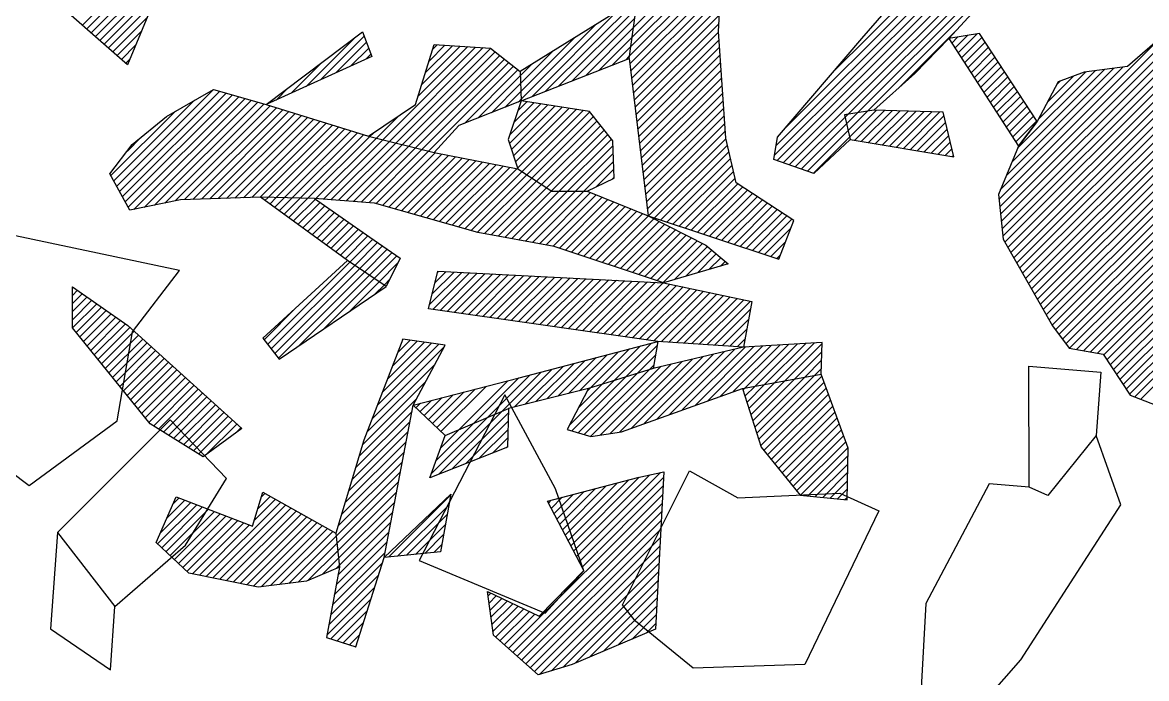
# Model space of a CAD drawing. Header units: metres. Extents: x 1.28 to 3.47, y -21 to -16.89.
# Drawn here: x 2.5313 to 3.0194, y -18.6536 to -18.3684 of the extents above; entities that cross this region are included whole.
import ezdxf

# ---------------------------------------------------------------- set-up
doc = ezdxf.new("R2010")
doc.units = ezdxf.units.M
doc.header["$LTSCALE"] = 25
doc.header["$MEASUREMENT"] = 0
doc.layers.get('0').update_dxf_attribs({"linetype": 'CONTINUOUS'})
for name, color, linetype in [('KNOCHEN', 2, 'CONTINUOUS'), ('KNOCHENSCHRAFF', 2, 'CONTINUOUS'), ('STEINE', 4, 'CONTINUOUS')]:
    doc.layers.add(name, color=color, linetype=linetype)

# ---------------------------------------------------------------- blocks, each defined once
blk = doc.blocks.new('*X7')
at = {"color": 0}
for p, q in [((279.608, -1837.47), (283.283, -1833.794)), ((279.664, -1837.06), (283.169, -1833.555)), ((255.729, -1836.953), (258.545, -1834.138)), ((255.917, -1837.119), (258.867, -1834.169)), ((256.106, -1837.284), (259.189, -1834.201)), ((256.294, -1837.449), (259.511, -1834.232)), ((279.496, -1838.289), (283.509, -1834.276)), ((279.552, -1837.879), (283.398, -1834.034)), ((256.482, -1837.615), (259.282, -1834.814)), ((279.508, -1838.631), (283.49, -1834.649)), ((256.67, -1837.78), (259.034, -1835.417)), ((279.545, -1838.946), (283.471, -1835.021)), ((279.583, -1839.262), (283.452, -1835.394)), ((275.827, -1839.837), (279.831, -1835.832)), ((279.621, -1839.578), (283.433, -1835.766)), ((256.858, -1837.946), (258.785, -1836.019)), ((275.245, -1840.065), (278.974, -1836.336)), ((276.408, -1839.609), (279.776, -1836.242)), ((279.659, -1839.893), (283.414, -1836.139)), ((257.046, -1838.111), (258.536, -1836.621)), ((274.783, -1840.173), (278.041, -1836.916)), ((276.99, -1839.381), (279.72, -1836.651)), ((279.697, -1840.209), (283.395, -1836.511)), ((279.735, -1840.525), (283.376, -1836.884)), ((257.235, -1838.276), (258.287, -1837.223)), ((266.09, -1839.32), (267.971, -1837.439)), ((277.572, -1839.152), (279.664, -1837.06)), ((279.773, -1840.84), (283.36, -1837.253)), ((257.423, -1838.442), (258.039, -1837.826)), ((265.44, -1839.617), (267.582, -1837.475)), ((266.741, -1839.023), (268.069, -1837.695)), ((268.777, -1841.936), (272.805, -1837.909)), ((269.061, -1842.007), (273.138, -1837.929)), ((270.3, -1840.06), (272.472, -1837.888)), ((270.461, -1839.546), (272.139, -1837.868)), ((270.622, -1839.031), (271.806, -1837.847)), ((270.783, -1838.517), (271.473, -1837.826)), ((270.944, -1838.002), (271.14, -1837.806)), ((274.77, -1839.833), (277.108, -1837.495)), ((278.153, -1838.924), (279.608, -1837.47)), ((278.735, -1838.696), (279.552, -1837.879)), ((279.811, -1841.156), (283.382, -1837.585)), ((279.849, -1841.472), (283.404, -1837.916)), ((267.391, -1838.726), (268.166, -1837.951)), ((268.042, -1838.429), (268.264, -1838.207)), ((269.344, -1842.077), (273.466, -1837.955)), ((269.627, -1842.148), (273.662, -1838.112)), ((269.91, -1842.218), (273.859, -1838.269)), ((274.756, -1839.494), (276.175, -1838.074)), ((279.317, -1838.468), (279.496, -1838.289)), ((279.887, -1841.787), (283.426, -1838.248)), ((257.611, -1838.607), (257.79, -1838.428)), ((264.79, -1839.914), (266.125, -1838.578)), ((270.193, -1842.289), (274.055, -1838.426)), ((270.476, -1842.359), (274.252, -1838.583)), ((270.759, -1842.43), (274.448, -1838.74)), ((272.317, -1841.225), (274.645, -1838.897)), ((274.742, -1839.154), (275.242, -1838.653)), ((279.925, -1842.103), (283.448, -1838.579)), ((279.963, -1842.418), (283.47, -1838.911)), ((272.903, -1840.992), (274.742, -1839.154)), ((280, -1842.734), (283.492, -1839.242)), ((257.217, -1843.951), (261.422, -1839.746)), ((257.342, -1844.179), (261.696, -1839.825)), ((264.139, -1840.211), (264.669, -1839.681)), ((273.49, -1840.759), (274.756, -1839.494)), ((274.076, -1840.527), (274.77, -1839.833)), ((280.038, -1843.05), (283.515, -1839.574)), ((257.091, -1843.723), (260.603, -1840.211)), ((257.467, -1844.407), (261.971, -1839.904)), ((257.593, -1844.636), (262.245, -1839.983)), ((257.718, -1844.864), (262.52, -1840.062)), ((257.969, -1844.967), (262.794, -1840.141)), ((258.417, -1844.873), (263.069, -1840.22)), ((258.864, -1844.779), (263.343, -1840.3)), ((274.295, -1841.722), (275.64, -1840.377)), ((274.471, -1841.192), (275.334, -1840.329)), ((274.647, -1840.663), (275.028, -1840.282)), ((274.663, -1840.294), (274.783, -1840.173)), ((280.076, -1843.365), (283.537, -1839.905)), ((280.114, -1843.681), (283.559, -1840.236)), ((256.966, -1843.495), (259.769, -1840.692)), ((259.312, -1844.685), (263.618, -1840.379)), ((259.759, -1844.591), (263.889, -1840.461)), ((260.166, -1844.537), (264.159, -1840.544)), ((260.531, -1844.526), (264.429, -1840.628)), ((260.895, -1844.515), (264.699, -1840.711)), ((261.26, -1844.504), (264.969, -1840.795)), ((274.278, -1842.092), (275.947, -1840.424)), ((274.364, -1842.36), (276.253, -1840.471)), ((274.45, -1842.628), (276.559, -1840.519)), ((274.536, -1842.895), (276.865, -1840.566)), ((274.622, -1843.163), (277.172, -1840.613)), ((274.816, -1843.323), (277.478, -1840.66)), ((275.029, -1843.463), (277.766, -1840.726)), ((280.152, -1843.997), (283.581, -1840.568)), ((261.625, -1844.493), (265.239, -1840.879)), ((261.989, -1844.482), (265.509, -1840.962)), ((262.354, -1844.471), (265.779, -1841.046)), ((262.718, -1844.46), (266.049, -1841.129)), ((263.083, -1844.449), (266.319, -1841.213)), ((263.447, -1844.438), (266.589, -1841.296)), ((268.494, -1841.866), (269.471, -1840.89)), ((275.243, -1843.602), (277.923, -1840.922)), ((275.457, -1843.742), (278.08, -1841.119)), ((275.67, -1843.882), (278.238, -1841.315)), ((280.19, -1844.312), (283.603, -1840.899)), ((280.228, -1844.628), (283.625, -1841.231)), ((257.683, -1842.424), (258.288, -1841.819)), ((263.794, -1844.445), (266.859, -1841.38)), ((264.14, -1844.452), (267.129, -1841.464)), ((264.487, -1844.459), (267.399, -1841.547)), ((264.833, -1844.467), (267.669, -1841.631)), ((265.179, -1844.474), (267.939, -1841.714)), ((265.525, -1844.481), (268.211, -1841.795)), ((268.211, -1841.795), (268.379, -1841.627)), ((275.884, -1844.022), (278.395, -1841.511)), ((276.098, -1844.162), (278.552, -1841.707)), ((280.266, -1844.944), (283.647, -1841.562)), ((265.868, -1844.492), (268.494, -1841.866)), ((266.196, -1844.517), (268.777, -1841.936)), ((266.524, -1844.543), (269.061, -1842.007)), ((266.852, -1844.568), (269.344, -1842.077)), ((267.181, -1844.594), (269.627, -1842.148)), ((267.509, -1844.619), (269.91, -1842.218)), ((267.837, -1844.645), (270.193, -1842.289)), ((276.44, -1844.173), (278.71, -1841.904)), ((276.794, -1844.173), (278.775, -1842.192)), ((280.316, -1845.247), (283.672, -1841.891)), ((280.581, -1845.335), (283.74, -1842.176)), ((268.165, -1844.67), (270.476, -1842.359)), ((268.48, -1844.709), (270.759, -1842.43)), ((268.755, -1844.787), (271.043, -1842.499)), ((269.031, -1844.865), (271.338, -1842.557)), ((269.306, -1844.943), (271.634, -1842.615)), ((269.582, -1845.021), (271.929, -1842.673)), ((269.857, -1845.099), (272.225, -1842.731)), ((270.133, -1845.177), (272.52, -1842.789)), ((277.148, -1844.173), (278.786, -1842.534)), ((280.847, -1845.423), (283.808, -1842.462)), ((281.112, -1845.512), (283.876, -1842.748)), ((270.408, -1845.255), (272.816, -1842.848)), ((270.684, -1845.334), (273.111, -1842.906)), ((270.959, -1845.412), (273.407, -1842.964)), ((271.235, -1845.49), (273.702, -1843.022)), ((271.51, -1845.568), (273.998, -1843.08)), ((271.786, -1845.646), (274.293, -1843.138)), ((272.061, -1845.724), (274.589, -1843.196)), ((277.501, -1844.173), (278.797, -1842.877)), ((278.046, -1843.981), (278.808, -1843.219)), ((281.377, -1845.6), (283.944, -1843.033)), ((272.337, -1845.802), (274.816, -1843.323)), ((272.612, -1845.88), (275.029, -1843.463)), ((272.888, -1845.958), (275.243, -1843.602)), ((273.185, -1846.014), (275.457, -1843.742)), ((278.725, -1843.656), (278.819, -1843.562)), ((281.643, -1845.688), (284.012, -1843.319)), ((281.908, -1845.776), (284.08, -1843.605)), ((273.484, -1846.069), (275.67, -1843.882)), ((273.782, -1846.124), (275.884, -1844.022)), ((274.081, -1846.179), (276.098, -1844.162)), ((274.379, -1846.234), (276.44, -1844.173)), ((274.678, -1846.289), (276.794, -1844.173)), ((274.977, -1846.344), (277.148, -1844.173)), ((275.275, -1846.398), (277.501, -1844.173)), ((275.574, -1846.453), (277.795, -1844.232)), ((282.173, -1845.865), (284.188, -1843.85)), ((282.439, -1845.953), (284.402, -1843.989)), ((282.704, -1846.041), (284.616, -1844.129)), ((282.969, -1846.129), (284.83, -1844.268)), ((263.657, -1844.582), (263.794, -1844.445)), ((263.862, -1844.731), (264.14, -1844.452)), ((264.066, -1844.88), (264.487, -1844.459)), ((264.271, -1845.029), (264.833, -1844.467)), ((264.475, -1845.178), (265.179, -1844.474)), ((264.68, -1845.327), (265.525, -1844.481)), ((264.884, -1845.476), (265.846, -1844.514)), ((265.089, -1845.625), (266.054, -1844.66)), ((275.873, -1846.508), (278.047, -1844.334)), ((276.171, -1846.563), (278.299, -1844.435)), ((276.442, -1846.646), (278.551, -1844.537)), ((276.707, -1846.734), (278.803, -1844.638)), ((276.973, -1846.823), (279.055, -1844.74)), ((283.235, -1846.218), (285.044, -1844.408)), ((283.5, -1846.306), (285.258, -1844.547)), ((283.765, -1846.394), (285.472, -1844.687)), ((265.293, -1845.774), (266.262, -1844.806)), ((265.498, -1845.923), (266.469, -1844.951)), ((265.702, -1846.072), (266.677, -1845.097)), ((265.907, -1846.221), (266.885, -1845.243)), ((277.238, -1846.911), (279.307, -1844.842)), ((277.503, -1846.999), (279.559, -1844.943)), ((277.769, -1847.087), (279.811, -1845.045)), ((278.034, -1847.175), (280.063, -1845.146)), ((278.299, -1847.264), (280.314, -1845.249)), ((284.03, -1846.482), (285.686, -1844.826)), ((284.296, -1846.57), (285.9, -1844.966)), ((284.561, -1846.659), (286.114, -1845.105)), ((284.826, -1846.747), (286.328, -1845.245)), ((266.111, -1846.37), (267.093, -1845.389)), ((266.316, -1846.519), (267.301, -1845.534)), ((266.52, -1846.668), (267.509, -1845.68)), ((278.565, -1847.352), (280.549, -1845.368)), ((278.83, -1847.44), (280.783, -1845.487)), ((279.095, -1847.528), (281.017, -1845.607)), ((279.361, -1847.617), (281.251, -1845.726)), ((285.092, -1846.835), (286.542, -1845.385)), ((266.725, -1846.817), (267.716, -1845.826)), ((266.929, -1846.966), (267.924, -1845.971)), ((267.134, -1847.115), (268.132, -1846.117)), ((279.626, -1847.705), (281.486, -1845.845)), ((279.891, -1847.793), (281.72, -1845.965)), ((280.157, -1847.881), (281.954, -1846.084)), ((280.422, -1847.97), (282.188, -1846.203)), ((285.357, -1846.923), (286.495, -1845.785)), ((267.342, -1847.26), (268.341, -1846.262)), ((267.555, -1847.402), (268.55, -1846.407)), ((267.767, -1847.543), (268.759, -1846.551)), ((267.979, -1847.684), (268.968, -1846.696)), ((280.687, -1848.058), (282.423, -1846.322)), ((280.953, -1848.146), (282.657, -1846.442)), ((281.439, -1848.013), (282.875, -1846.577)), ((285.622, -1847.012), (286.266, -1846.368)), ((268.191, -1847.826), (269.177, -1846.84)), ((268.404, -1847.967), (269.386, -1846.985)), ((281.938, -1847.868), (283.067, -1846.738)), ((282.437, -1847.722), (283.259, -1846.9)), ((282.936, -1847.577), (283.451, -1847.061)), ((285.888, -1847.1), (286.037, -1846.95)), ((263.774, -1850.829), (267.342, -1847.26)), ((263.929, -1851.028), (267.555, -1847.402)), ((264.083, -1851.227), (267.767, -1847.543)), ((264.238, -1851.425), (267.979, -1847.684)), ((268.616, -1848.108), (269.432, -1847.292)), ((270.806, -1849.1), (272.205, -1847.701)), ((270.923, -1848.629), (271.869, -1847.684)), ((271.041, -1848.158), (271.533, -1847.666)), ((271.158, -1847.687), (271.196, -1847.649)), ((283.435, -1847.431), (283.643, -1847.223)), ((265.087, -1850.93), (268.191, -1847.826)), ((266.2, -1850.171), (268.404, -1847.967)), ((267.313, -1849.411), (268.616, -1848.108)), ((268.828, -1848.25), (269.08, -1847.998)), ((270.952, -1849.308), (272.542, -1847.718)), ((271.261, -1849.352), (272.878, -1847.735)), ((271.57, -1849.397), (273.214, -1847.753)), ((271.88, -1849.441), (273.55, -1847.77)), ((272.189, -1849.485), (273.887, -1847.787)), ((272.498, -1849.529), (274.223, -1847.804)), ((272.808, -1849.573), (274.559, -1847.822)), ((273.117, -1849.618), (274.896, -1847.839)), ((273.426, -1849.662), (275.232, -1847.856)), ((273.736, -1849.706), (275.568, -1847.874)), ((274.045, -1849.75), (275.904, -1847.891)), ((274.354, -1849.794), (276.241, -1847.908)), ((274.664, -1849.839), (276.577, -1847.925)), ((274.973, -1849.883), (276.913, -1847.943)), ((275.283, -1849.927), (277.25, -1847.96)), ((275.592, -1849.971), (277.586, -1847.977)), ((275.901, -1850.015), (277.922, -1847.994)), ((276.211, -1850.059), (278.258, -1848.012)), ((276.52, -1850.104), (278.595, -1848.029)), ((276.829, -1850.148), (278.931, -1848.046)), ((277.139, -1850.192), (279.267, -1848.064)), ((277.448, -1850.236), (279.603, -1848.081)), ((277.757, -1850.28), (279.94, -1848.098)), ((278.067, -1850.325), (280.276, -1848.115)), ((278.376, -1850.369), (280.612, -1848.133)), ((278.685, -1850.413), (280.949, -1848.15)), ((255.296, -1848.346), (255.31, -1848.332)), ((255.297, -1848.7), (255.518, -1848.478)), ((255.297, -1849.053), (255.726, -1848.624)), ((268.426, -1848.652), (268.828, -1848.25)), ((278.995, -1850.457), (281.243, -1848.209)), ((279.304, -1850.501), (281.534, -1848.271)), ((279.614, -1850.546), (281.826, -1848.333)), ((279.923, -1850.59), (282.117, -1848.395)), ((280.232, -1850.634), (282.409, -1848.457)), ((280.542, -1850.678), (282.701, -1848.519)), ((280.861, -1850.713), (282.992, -1848.581)), ((281.192, -1850.735), (283.284, -1848.643)), ((255.297, -1849.406), (255.934, -1848.769)), ((255.297, -1849.76), (256.142, -1848.915)), ((255.3, -1850.111), (256.35, -1849.061)), ((281.523, -1850.758), (283.575, -1848.705)), ((281.854, -1850.78), (283.867, -1848.767)), ((282.185, -1850.803), (284.158, -1848.829)), ((282.516, -1850.825), (284.45, -1848.891)), ((282.847, -1850.847), (284.741, -1848.953)), ((255.457, -1850.307), (256.558, -1849.206)), ((255.615, -1850.502), (256.765, -1849.352)), ((255.773, -1850.698), (256.973, -1849.498)), ((255.931, -1850.894), (257.181, -1849.644)), ((263.619, -1850.63), (265.047, -1849.202)), ((283.178, -1850.87), (284.733, -1849.315)), ((256.088, -1851.09), (257.389, -1849.789)), ((256.246, -1851.285), (257.597, -1849.935)), ((256.404, -1851.481), (257.793, -1850.092)), ((283.51, -1850.892), (284.656, -1849.746)), ((256.562, -1851.677), (257.978, -1850.26)), ((256.72, -1851.873), (258.164, -1850.428)), ((256.877, -1852.069), (258.349, -1850.597)), ((269.632, -1850.628), (269.65, -1850.61)), ((283.841, -1850.915), (284.579, -1850.176)), ((284.172, -1850.937), (284.502, -1850.607)), ((257.035, -1852.264), (258.535, -1850.765)), ((257.193, -1852.46), (258.72, -1850.933)), ((257.351, -1852.656), (258.906, -1851.101)), ((268.315, -1854.066), (271.43, -1850.951)), ((268.535, -1853.493), (271.203, -1850.825)), ((268.754, -1852.92), (270.892, -1850.782)), ((268.974, -1852.347), (270.581, -1850.739)), ((269.193, -1851.774), (270.271, -1850.696)), ((269.412, -1851.201), (269.96, -1850.653)), ((277.794, -1852.719), (279.486, -1851.026)), ((278.306, -1852.56), (279.967, -1850.9)), ((278.819, -1852.401), (280.447, -1850.773)), ((279.331, -1852.242), (280.681, -1850.892)), ((281.229, -1853.88), (284.066, -1851.043)), ((281.782, -1853.681), (284.511, -1850.951)), ((282.334, -1853.482), (284.888, -1850.928)), ((282.887, -1853.283), (285.264, -1850.906)), ((283.439, -1853.084), (285.64, -1850.883)), ((283.992, -1852.885), (286.017, -1850.86)), ((284.51, -1852.72), (286.393, -1850.837)), ((284.941, -1852.643), (286.769, -1850.815)), ((285.372, -1852.565), (287.145, -1850.792)), ((285.803, -1852.487), (287.522, -1850.769)), ((286.235, -1852.41), (287.858, -1850.787)), ((257.509, -1852.852), (259.091, -1851.269)), ((257.666, -1853.047), (259.277, -1851.437)), ((257.824, -1853.243), (259.462, -1851.605)), ((275.9, -1853.199), (277.566, -1851.532)), ((276.371, -1853.081), (278.046, -1851.406)), ((276.843, -1852.962), (278.526, -1851.279)), ((277.315, -1852.844), (279.006, -1851.153)), ((278.629, -1854.712), (281.757, -1851.585)), ((279.048, -1854.647), (282.218, -1851.476)), ((279.572, -1854.476), (282.68, -1851.368)), ((279.843, -1852.084), (280.607, -1851.32)), ((280.124, -1854.277), (283.142, -1851.26)), ((280.677, -1854.078), (283.604, -1851.151)), ((286.666, -1852.332), (287.844, -1851.154)), ((287.097, -1852.255), (287.831, -1851.521)), ((257.982, -1853.439), (259.648, -1851.773)), ((258.14, -1853.635), (259.833, -1851.941)), ((268.096, -1854.639), (271.033, -1851.701)), ((273.944, -1853.741), (275.646, -1852.038)), ((274.484, -1853.554), (276.126, -1851.912)), ((274.956, -1853.436), (276.606, -1851.785)), ((275.428, -1853.317), (277.086, -1851.659)), ((277.254, -1854.673), (279.843, -1852.084)), ((277.526, -1854.755), (280.356, -1851.925)), ((277.798, -1854.836), (280.833, -1851.801)), ((278.211, -1854.776), (281.295, -1851.693)), ((280.356, -1851.925), (280.533, -1851.747)), ((287.528, -1852.177), (287.818, -1851.887)), ((258.298, -1853.83), (260.019, -1852.109)), ((258.455, -1854.026), (260.204, -1852.277)), ((258.613, -1854.222), (260.39, -1852.445)), ((267.901, -1855.187), (270.637, -1852.451)), ((272.093, -1854.53), (274.211, -1852.413)), ((272.71, -1854.267), (274.686, -1852.291)), ((273.327, -1854.004), (275.166, -1852.165)), ((276.893, -1854.327), (278.819, -1852.401)), ((276.982, -1854.592), (279.331, -1852.242)), ((277.266, -1853.6), (278.306, -1852.56)), ((284.586, -1853.352), (285.372, -1852.565)), ((284.672, -1853.619), (285.803, -1852.487)), ((284.757, -1853.887), (286.235, -1852.41)), ((284.843, -1854.155), (286.666, -1852.332)), ((284.929, -1854.422), (287.097, -1852.255)), ((285.015, -1854.69), (287.528, -1852.177)), ((285.101, -1854.958), (287.842, -1852.217)), ((285.187, -1855.225), (287.937, -1852.476)), ((258.81, -1854.379), (260.575, -1852.613)), ((259.028, -1854.514), (260.761, -1852.781)), ((259.246, -1854.65), (260.946, -1852.949)), ((270.758, -1854.098), (271.834, -1853.022)), ((270.938, -1854.272), (272.309, -1852.9)), ((271.118, -1854.445), (272.785, -1852.778)), ((271.298, -1854.618), (273.26, -1852.657)), ((277.639, -1852.874), (277.794, -1852.719)), ((284.414, -1852.816), (284.51, -1852.72)), ((284.5, -1853.084), (284.941, -1852.643)), ((285.326, -1855.439), (288.031, -1852.734)), ((285.484, -1855.635), (288.126, -1852.993)), ((259.464, -1854.785), (261.132, -1853.117)), ((259.682, -1854.921), (261.317, -1853.285)), ((259.9, -1855.056), (261.503, -1853.453)), ((267.747, -1855.694), (270.241, -1853.201)), ((270.217, -1853.578), (270.408, -1853.388)), ((270.397, -1853.752), (270.883, -1853.266)), ((270.577, -1853.925), (271.358, -1853.144)), ((285.642, -1855.831), (288.221, -1853.252)), ((285.8, -1856.027), (288.315, -1853.511)), ((260.118, -1855.192), (261.688, -1853.621)), ((260.336, -1855.327), (261.874, -1853.789)), ((260.555, -1855.462), (262.059, -1853.958)), ((267.594, -1856.202), (270.046, -1853.749)), ((270.883, -1856.448), (273.327, -1854.004)), ((271.209, -1856.475), (273.944, -1853.741)), ((271.793, -1856.245), (274.229, -1853.809)), ((285.958, -1856.222), (288.41, -1853.77)), ((286.115, -1856.418), (288.505, -1854.029)), ((260.773, -1855.598), (262.245, -1854.126)), ((261.11, -1855.614), (262.431, -1854.294)), ((262.412, -1854.666), (262.616, -1854.462)), ((267.44, -1856.709), (269.963, -1854.186)), ((271.082, -1855.895), (272.71, -1854.267)), ((271.281, -1855.343), (272.093, -1854.53)), ((272.377, -1856.014), (274.218, -1854.173)), ((286.273, -1856.614), (288.6, -1854.288)), ((267.286, -1857.216), (269.879, -1854.624)), ((272.961, -1855.784), (274.207, -1854.538)), ((273.545, -1855.553), (274.196, -1854.902)), ((286.431, -1856.81), (288.694, -1854.546)), ((286.589, -1857.005), (288.789, -1854.805)), ((266.979, -1858.231), (269.711, -1855.498)), ((267.132, -1857.723), (269.795, -1855.061)), ((274.13, -1855.322), (274.186, -1855.266)), ((286.747, -1857.201), (288.884, -1855.064)), ((286.915, -1857.386), (288.978, -1855.323)), ((266.825, -1858.738), (269.627, -1855.936)), ((287.237, -1857.418), (288.978, -1855.677)), ((266.75, -1859.166), (269.544, -1856.373)), ((277.184, -1860.046), (280.83, -1856.4)), ((287.558, -1857.45), (288.97, -1856.039)), ((287.88, -1857.482), (288.962, -1856.4)), ((266.783, -1859.487), (269.46, -1856.81)), ((276.696, -1859.12), (278.961, -1856.855)), ((276.818, -1859.351), (279.439, -1856.731)), ((276.94, -1859.583), (279.914, -1856.609)), ((277.062, -1859.814), (280.372, -1856.505)), ((277.306, -1860.278), (280.96, -1856.624)), ((288.202, -1857.514), (288.954, -1856.762)), ((263.345, -1857.975), (263.892, -1857.429)), ((263.504, -1857.463), (263.666, -1857.301)), ((266.817, -1859.807), (269.376, -1857.248)), ((269.016, -1860.082), (271.732, -1857.366)), ((274.236, -1864.055), (280.922, -1857.369)), ((276.209, -1858.193), (277.048, -1857.354)), ((276.331, -1858.425), (277.526, -1857.229)), ((276.453, -1858.656), (278.004, -1857.105)), ((276.575, -1858.888), (278.482, -1856.98)), ((277.428, -1860.509), (280.941, -1856.997)), ((288.523, -1857.546), (288.946, -1857.123)), ((258.989, -1859.503), (260.693, -1857.799)), ((259.109, -1859.03), (260.437, -1857.701)), ((259.173, -1859.673), (260.948, -1857.897)), ((259.381, -1858.404), (260.182, -1857.603)), ((259.653, -1857.778), (259.926, -1857.505)), ((261.105, -1860.923), (264.344, -1857.684)), ((261.399, -1860.982), (264.57, -1857.811)), ((261.693, -1861.042), (264.796, -1857.938)), ((263.187, -1858.487), (264.118, -1857.556)), ((266.85, -1860.127), (269.292, -1857.685)), ((269.411, -1860.041), (271.653, -1857.799)), ((274.423, -1864.222), (280.902, -1857.742)), ((275.965, -1857.73), (276.092, -1857.603)), ((276.087, -1857.961), (276.57, -1857.478)), ((288.845, -1857.578), (288.938, -1857.485)), ((259.356, -1859.843), (261.204, -1857.995)), ((259.54, -1860.013), (261.459, -1858.094)), ((259.723, -1860.183), (261.715, -1858.192)), ((259.907, -1860.353), (261.97, -1858.29)), ((260.09, -1860.523), (262.226, -1858.388)), ((261.987, -1861.102), (265.022, -1858.066)), ((262.281, -1861.161), (265.248, -1858.193)), ((262.575, -1861.221), (265.474, -1858.321)), ((266.883, -1860.447), (269.209, -1858.122)), ((269.806, -1859.999), (271.574, -1858.232)), ((274.61, -1864.389), (280.883, -1858.115)), ((260.273, -1860.693), (262.481, -1858.486)), ((260.517, -1860.804), (262.736, -1858.584)), ((260.811, -1860.863), (262.992, -1858.682)), ((262.869, -1861.28), (265.701, -1858.448)), ((263.162, -1861.34), (265.927, -1858.576)), ((263.489, -1861.367), (266.153, -1858.703)), ((263.892, -1861.318), (266.379, -1858.83)), ((266.827, -1860.857), (269.125, -1858.56)), ((270.201, -1859.958), (271.495, -1858.664)), ((274.796, -1864.555), (280.864, -1858.488)), ((274.983, -1864.722), (280.845, -1858.86)), ((264.295, -1861.268), (266.605, -1858.958)), ((264.698, -1861.219), (266.75, -1859.166)), ((266.748, -1861.29), (269.041, -1858.997)), ((270.596, -1859.917), (271.416, -1859.097)), ((275.17, -1864.889), (280.826, -1859.233)), ((265.101, -1861.169), (266.783, -1859.487)), ((265.526, -1861.097), (266.817, -1859.807)), ((266.59, -1862.155), (268.873, -1859.872)), ((266.669, -1861.722), (268.957, -1859.434)), ((270.991, -1859.875), (271.336, -1859.53)), ((275.356, -1865.056), (280.806, -1859.606)), ((266.146, -1860.831), (266.85, -1860.127)), ((266.511, -1862.587), (268.752, -1860.346)), ((275.586, -1865.18), (280.787, -1859.979)), ((276.099, -1865.02), (280.768, -1860.351)), ((266.432, -1863.02), (268.59, -1860.862)), ((266.766, -1860.565), (266.883, -1860.447)), ((276.612, -1864.86), (280.749, -1860.724)), ((277.15, -1864.676), (280.729, -1861.097)), ((266.353, -1863.452), (268.427, -1861.378)), ((273.346, -1861.762), (273.463, -1861.646)), ((273.389, -1862.074), (273.702, -1861.76)), ((277.764, -1864.416), (280.71, -1861.47)), ((278.377, -1864.157), (280.691, -1861.842)), ((266.524, -1863.636), (268.265, -1861.895)), ((273.431, -1862.385), (273.942, -1861.874)), ((273.473, -1862.696), (274.181, -1861.988)), ((273.516, -1863.008), (274.421, -1862.102)), ((273.558, -1863.319), (274.66, -1862.217)), ((273.676, -1863.554), (274.9, -1862.331)), ((278.99, -1863.897), (280.672, -1862.215)), ((266.792, -1863.721), (268.102, -1862.411)), ((273.863, -1863.721), (275.139, -1862.445)), ((274.049, -1863.888), (275.379, -1862.559)), ((279.603, -1863.638), (280.653, -1862.588)), ((267.06, -1863.807), (267.939, -1862.927)), ((280.216, -1863.378), (280.633, -1862.961)), ((267.328, -1863.892), (267.777, -1863.443)), ((267.596, -1863.978), (267.614, -1863.959))]:
    blk.add_line(p, q, dxfattribs=at)
blk = doc.blocks.new('*X8')
at = {"color": 0}
for p, q in [((285.856, -1842.182), (296.056, -1831.982)), ((286.197, -1841.487), (295.76, -1831.925)), ((288.297, -1839.033), (295.463, -1831.868)), ((285.79, -1842.601), (296.251, -1832.14)), ((285.905, -1842.84), (296.328, -1832.417)), ((286.167, -1842.932), (296.405, -1832.693)), ((286.428, -1843.024), (296.482, -1832.97)), ((288.985, -1840.821), (296.559, -1833.246)), ((289.406, -1840.753), (296.636, -1833.523)), ((289.827, -1840.685), (296.713, -1833.799)), ((291.22, -1839.646), (293.596, -1837.27)), ((293.63, -1837.944), (294.172, -1837.401)), ((293.768, -1838.159), (294.59, -1837.337)), ((295.566, -1844.846), (303.072, -1837.34)), ((293.491, -1837.729), (293.754, -1837.466)), ((293.906, -1838.374), (294.795, -1837.485)), ((294.044, -1838.59), (294.935, -1837.699)), ((294.183, -1838.805), (295.075, -1837.913)), ((295.532, -1844.526), (302.522, -1837.536)), ((295.6, -1845.166), (303.211, -1837.555)), ((295.634, -1845.485), (303.351, -1837.769)), ((294.321, -1839.02), (295.215, -1838.126)), ((294.459, -1839.236), (295.355, -1838.34)), ((295.668, -1845.805), (303.49, -1837.983)), ((295.702, -1846.125), (303.621, -1838.206)), ((294.597, -1839.451), (295.495, -1838.554)), ((294.736, -1839.666), (295.634, -1838.767)), ((295.593, -1844.112), (300.934, -1838.771)), ((295.792, -1846.388), (303.629, -1838.551)), ((295.842, -1843.509), (300.525, -1838.827)), ((295.921, -1846.613), (303.637, -1838.897)), ((296.092, -1842.906), (300.116, -1838.882)), ((294.874, -1839.881), (295.774, -1838.981)), ((295.012, -1840.097), (295.914, -1839.195)), ((296.049, -1846.838), (303.644, -1839.243)), ((296.341, -1842.303), (299.707, -1838.938)), ((297.246, -1841.045), (299.297, -1838.993)), ((297.642, -1840.295), (298.765, -1839.172)), ((298.038, -1839.546), (298.209, -1839.375)), ((295.151, -1840.312), (296.054, -1839.409)), ((295.289, -1840.527), (296.194, -1839.622)), ((295.427, -1840.742), (296.334, -1839.836)), ((296.177, -1847.064), (303.652, -1839.588)), ((295.565, -1840.958), (296.473, -1840.05)), ((295.704, -1841.173), (296.613, -1840.263)), ((296.305, -1847.289), (303.66, -1839.934)), ((296.433, -1847.515), (303.668, -1840.28)), ((288.848, -1840.958), (288.985, -1840.821)), ((288.916, -1841.243), (289.406, -1840.753)), ((288.984, -1841.528), (289.827, -1840.685)), ((289.053, -1841.814), (290.22, -1840.646)), ((289.269, -1841.951), (290.562, -1840.657)), ((289.571, -1842.002), (290.905, -1840.669)), ((289.873, -1842.054), (291.247, -1840.68)), ((290.175, -1842.105), (291.589, -1840.692)), ((290.478, -1842.156), (291.931, -1840.703)), ((290.78, -1842.208), (292.273, -1840.714)), ((291.082, -1842.259), (292.616, -1840.726)), ((291.384, -1842.31), (292.958, -1840.737)), ((295.842, -1841.388), (296.753, -1840.477)), ((295.98, -1841.604), (296.893, -1840.691)), ((296.561, -1847.74), (303.826, -1840.475)), ((296.689, -1847.965), (304.19, -1840.465)), ((296.818, -1848.191), (304.554, -1840.455)), ((296.946, -1848.416), (304.917, -1840.445)), ((297.074, -1848.642), (305.281, -1840.435)), ((297.202, -1848.867), (305.637, -1840.432)), ((297.33, -1849.092), (305.969, -1840.454)), ((297.458, -1849.318), (306.301, -1840.476)), ((297.586, -1849.543), (306.632, -1840.498)), ((297.715, -1849.769), (306.964, -1840.519)), ((297.843, -1849.994), (307.188, -1840.649)), ((297.99, -1850.201), (307.343, -1840.847)), ((286.69, -1843.116), (288.848, -1840.958)), ((286.951, -1843.208), (288.916, -1841.243)), ((291.687, -1842.362), (293.147, -1840.902)), ((291.989, -1842.413), (293.214, -1841.187)), ((296.118, -1841.819), (297.033, -1840.905)), ((296.257, -1842.034), (297.173, -1841.118)), ((298.14, -1850.404), (307.499, -1841.045)), ((298.29, -1850.608), (307.654, -1841.244)), ((287.213, -1843.3), (288.984, -1841.528)), ((287.474, -1843.392), (289.053, -1841.814)), ((292.291, -1842.464), (293.282, -1841.473)), ((292.594, -1842.515), (293.35, -1841.759)), ((298.44, -1850.811), (307.809, -1841.442)), ((298.604, -1851.001), (307.965, -1841.64)), ((298.905, -1851.053), (308.12, -1841.838)), ((292.896, -1842.567), (293.418, -1842.044)), ((293.198, -1842.618), (293.486, -1842.33)), ((299.207, -1851.105), (308.276, -1842.036)), ((299.509, -1851.156), (308.431, -1842.234)), ((293.5, -1842.669), (293.554, -1842.616)), ((299.811, -1851.208), (308.536, -1842.483)), ((300.083, -1851.29), (308.096, -1843.276)), ((300.223, -1851.503), (307.656, -1844.07)), ((300.363, -1851.716), (306.797, -1845.283)), ((300.504, -1851.929), (306.117, -1846.316)), ((300.644, -1852.143), (306.086, -1846.701)), ((300.784, -1852.356), (306.055, -1847.085)), ((300.925, -1852.569), (306.024, -1847.47)), ((301.065, -1852.782), (305.993, -1847.854)), ((301.205, -1852.995), (305.962, -1848.239)), ((301.439, -1853.115), (305.931, -1848.623)), ((301.695, -1853.213), (305.9, -1849.007))]:
    blk.add_line(p, q, dxfattribs=at)

msp = doc.modelspace()

# ---------------------------------------------------------------- linework, layer by layer
at = {"layer": 'KNOCHEN'}
for points in [[(2.85913, -18.41819), (2.89585, -18.37529), (2.94633, -18.31708), (2.96216, -18.32013), (2.96727, -18.3385), (2.93361, -18.37527), (2.91882, -18.39059), (2.90097, -18.40642), (2.88822, -18.40847), (2.89078, -18.41919), (2.87496, -18.434), (2.85761, -18.42789), (2.85913, -18.41819)], [(2.7948, -18.38404), (2.80302, -18.45242), (2.85968, -18.47127), (2.8663, -18.45442), (2.84128, -18.43811), (2.83668, -18.41872), (2.83358, -18.37227), (2.83509, -18.34267), (2.82998, -18.33196), (2.81109, -18.32125), (2.79885, -18.32739), (2.79836, -18.35801)], [(2.57688, -18.38675), (2.53858, -18.35309), (2.55898, -18.33879), (2.59522, -18.34233), (2.57688, -18.38675)], [(2.74786, -18.40245), (2.7948, -18.38404), (2.79836, -18.35801), (2.74734, -18.38969)], [(2.63712, -18.40406), (2.67894, -18.37239), (2.68303, -18.3831), (2.63712, -18.40406)], [(2.93361, -18.37527), (2.96376, -18.4222), (2.97192, -18.41147), (2.94688, -18.37321), (2.93361, -18.37527)], [(2.96376, -18.4222), (2.9551, -18.44313), (2.95715, -18.46252), (2.97862, -18.50027), (2.98577, -18.50996), (3.00057, -18.5125), (3.01232, -18.53036), (3.03223, -18.538), (3.04753, -18.51655), (3.05823, -18.4997), (3.06127, -18.46194), (3.07554, -18.44253), (3.08574, -18.42415), (3.07092, -18.40528), (3.05561, -18.40427), (3.03673, -18.40479), (3.0362, -18.38183), (3.02956, -18.37162), (3.0112, -18.38746), (2.99232, -18.39002), (2.98109, -18.39411), (2.97192, -18.41147), (2.96376, -18.4222)], [(2.68153, -18.41781), (2.70193, -18.40401), (2.71008, -18.37798), (2.73458, -18.37949), (2.74734, -18.38969), (2.74786, -18.40245), (2.72082, -18.41318), (2.71011, -18.42493)], [(2.80967, -18.48151), (2.7622, -18.46572), (2.72902, -18.45962), (2.6841, -18.44689), (2.65807, -18.44487), (2.63459, -18.44438), (2.59989, -18.44542), (2.57795, -18.45003), (2.56926, -18.43422), (2.57895, -18.42145), (2.59374, -18.40919), (2.61415, -18.39744), (2.63712, -18.40406), (2.68153, -18.41781), (2.71011, -18.42493), (2.74635, -18.43205), (2.76116, -18.44174), (2.77647, -18.44172), (2.80302, -18.45242), (2.82803, -18.46516), (2.83774, -18.47332), (2.80967, -18.48151)], [(2.77647, -18.44172), (2.78821, -18.4361), (2.78768, -18.41977), (2.77747, -18.40702), (2.74786, -18.40245), (2.74226, -18.41929), (2.74635, -18.43205)], [(2.89078, -18.41919), (2.93569, -18.42681), (2.93109, -18.40742), (2.90097, -18.40642)], [(2.65807, -18.44487), (2.68207, -18.4617), (2.69534, -18.47087), (2.68923, -18.48313), (2.67238, -18.47191), (2.63459, -18.44438)], [(2.67238, -18.47191), (2.63566, -18.50562), (2.64281, -18.5148), (2.68923, -18.48313)], [(2.70761, -18.49281), (2.71168, -18.47648), (2.80967, -18.48151), (2.84796, -18.48965), (2.8444, -18.50955), (2.80714, -18.50703), (2.70761, -18.49281)], [(2.60967, -18.55718), (2.58669, -18.54291), (2.55298, -18.50109), (2.55296, -18.48322), (2.57696, -18.50005), (2.6265, -18.54492), (2.60967, -18.55718)], [(2.6689, -18.60512), (2.66331, -18.63574), (2.67607, -18.63982), (2.68829, -18.60102), (2.701, -18.53466), (2.71477, -18.50863), (2.69639, -18.50609), (2.67958, -18.54999), (2.66736, -18.59032)], [(2.71479, -18.54792), (2.701, -18.53466), (2.74693, -18.52289), (2.80714, -18.50703), (2.80511, -18.51877), (2.77704, -18.52746), (2.74234, -18.53617)], [(2.77704, -18.52746), (2.76787, -18.54533), (2.77808, -18.54839), (2.79135, -18.54634), (2.8439, -18.52742), (2.87809, -18.52127), (2.87859, -18.50749), (2.8444, -18.50955), (2.80511, -18.51877)], [(2.8439, -18.52742), (2.85208, -18.55293), (2.86894, -18.57384), (2.88936, -18.57587), (2.88985, -18.55341), (2.87809, -18.52127)], [(2.70817, -18.5663), (2.71479, -18.54792), (2.74234, -18.53617), (2.74185, -18.55301), (2.70817, -18.5663)], [(2.75922, -18.57647), (2.79851, -18.56624), (2.80973, -18.56368), (2.80621, -18.63207), (2.76998, -18.6474), (2.75519, -18.65201), (2.73578, -18.63467), (2.73321, -18.61579), (2.75568, -18.62649), (2.77506, -18.60657), (2.75922, -18.57647)], [(2.63369, -18.61382), (2.60358, -18.60771), (2.58928, -18.59446), (2.59794, -18.57455), (2.63112, -18.58728), (2.63571, -18.57248), (2.66736, -18.59032), (2.6689, -18.60512), (2.65462, -18.61125), (2.63369, -18.61382)], [(2.68829, -18.60102), (2.71736, -18.57344), (2.71279, -18.59845), (2.68829, -18.60102)]]:
    msp.add_lwpolyline(points, dxfattribs=at)
at = {"layer": 'STEINE'}
for points in [[(2.47946, -18.4508), (2.48664, -18.50233), (2.50096, -18.54468), (2.53415, -18.56966), (2.5724, -18.54157), (2.57901, -18.50278), (2.5994, -18.47623), (2.47946, -18.4508)], [(2.96842, -18.57038), (2.96838, -18.51782), (2.99952, -18.52035), (2.99749, -18.54791), (2.97659, -18.57395), (2.96842, -18.57038)], [(2.70359, -18.6022), (2.75821, -18.62513), (2.77504, -18.60675), (2.76277, -18.57103), (2.7408, -18.53022), (2.70359, -18.6022)], [(2.59537, -18.54104), (2.54641, -18.59006), (2.57144, -18.6222), (2.60204, -18.59564), (2.61988, -18.56654), (2.59537, -18.54104)], [(2.96842, -18.57038), (2.95107, -18.56886), (2.92355, -18.62093), (2.92153, -18.65768), (2.9287, -18.68676), (2.9649, -18.6454), (3.00823, -18.57801), (2.99749, -18.54791)], [(2.79189, -18.62153), (2.82094, -18.56334), (2.84187, -18.57506), (2.88626, -18.57299), (2.90311, -18.58063), (2.87101, -18.6475), (2.82253, -18.64907), (2.79751, -18.62867), (2.79189, -18.62153)], [(2.54641, -18.59006), (2.54338, -18.63191), (2.56942, -18.64975), (2.57144, -18.6222)]]:
    msp.add_lwpolyline(points, dxfattribs=at)

# ---------------------------------------------------------------- block references
at = {"layer": 'KNOCHENSCHRAFF', "xscale": 0.01, "yscale": 0.01, "zscale": 0.01}
for name in ['*X8', '*X7']:
    msp.add_blockref(name, (0, 0), dxfattribs=at)

doc.saveas('drawing.dxf')
